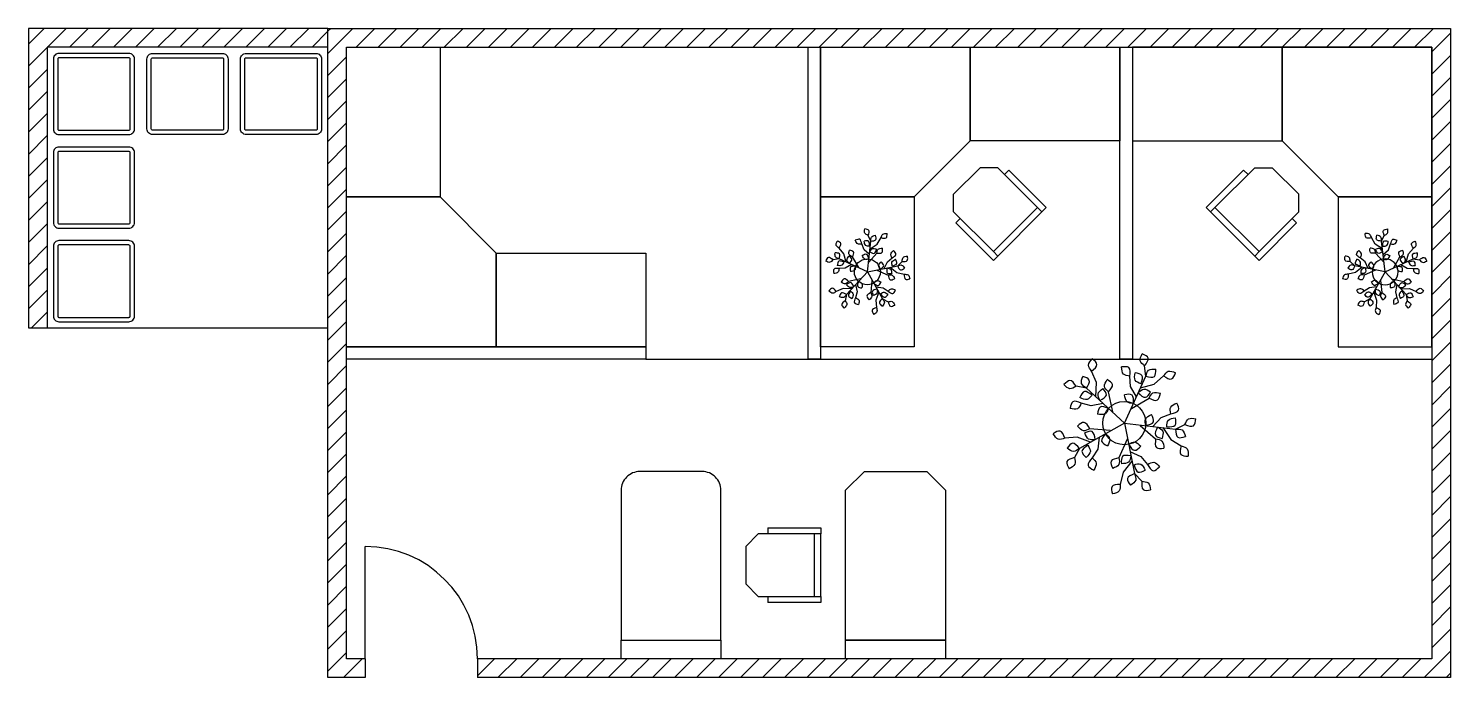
# Model space of a CAD drawing. Header units: millimetres. Extents: x 275 to 11675, y 2448 to 7648.
import ezdxf

# ---------------------------------------------------------------- set-up
doc = ezdxf.new("R2010")
doc.units = ezdxf.units.MM
doc.header["$LTSCALE"] = 200
doc.header["$MEASUREMENT"] = 0
for name, color, linetype in [('Bins', 150, 'Continuous'), ('Carpets', 200, 'Continuous'), ('CHAIRS', 100, 'Continuous'), ('DESKS', 7, 'Continuous'), ('Doors', 82, 'Continuous'), ('Electrical', 150, 'Continuous'), ('Furniture', 1, 'Continuous'), ('PLANTS', 3, 'Continuous'), ('Walls', 42, 'Continuous'), ('Workstations', 210, 'Continuous')]:
    doc.layers.add(name, color=color, linetype=linetype)

# ---------------------------------------------------------------- blocks, each defined once
blk = doc.blocks.new('LEAF')
at = {"layer": 'PLANTS', "end_tangent": (0.962728, 0.27047)}
blk.add_spline([(0, 0), (-1.96, 1.89), (-3.91, 0.55)], degree=3, dxfattribs=at)
at = {"layer": 'PLANTS'}
blk.add_spline([(0, 0), (-1.96, -0.79), (-3.91, 0.55)], degree=3, dxfattribs=at)
blk = doc.blocks.new('PLANT')
at = {"layer": 'PLANTS'}
for p, q in [((6.9, 15.01), (6.44, 18.36)), ((-8.94, 12.99), (-10.48, 16.67)), ((0, 0), (6.9, 15.01)), ((1.96, 11.78), (1.76, 15.09)), ((9.59, 12.51), (12.61, 15.12)), ((-12.14, 11.21), (-15.47, 11.8)), ((0, 0), (-12.14, 11.21)), ((-9.12, 8.41), (-8.94, 12.99)), ((-3.71, 3.61), (-5.13, 10.02)), ((3.86, 8.39), (1.96, 11.78)), ((5.18, 11.27), (9.59, 12.51)), ((-10.6, 5.51), (-13.81, 6.34)), ((-6.79, 6.26), (-10.6, 5.51)), ((2.29, 4.64), (7.94, 7.98)), ((0, 0), (-14.41, -8.09)), ((0, 0), (16.41, -1.93)), ((0, 0), (3.24, -16.2)), ((9.17, -1.08), (11.81, 1.77)), ((11.81, 1.77), (14.9, 2.99)), ((-15.11, -4.49), (-19.09, -4.82)), ((-10.82, -6.07), (-15.11, -4.49)), ((-4.58, -2.41), (-11.11, -1.79)), ((-8.05, -4.52), (-8.51, -8.38)), ((5.12, -0.74), (10.04, -5.09)), ((12.32, -1.45), (14.86, -5.25)), ((16.41, -1.93), (19.45, -0.45)), ((-14.41, -8.09), (-16, -11.07)), ((-8.51, -8.38), (-10.29, -11.17)), ((0.88, -5.1), (-1.74, -11.12)), ((1.81, -9.05), (5.34, -10.69)), ((14.86, -5.25), (18.27, -7.32)), ((2.43, -12.17), (-0.4, -15.76)), ((5.34, -10.69), (7.45, -13.24)), ((-0.4, -15.76), (-1.32, -19.64)), ((3.24, -16.2), (5.58, -18.64))]:
    blk.add_line(p, q, dxfattribs=at)
blk.add_circle((0, 0), 6.94, dxfattribs=at)
for p, rotation in [((-10.48, 16.67), 275.0403243146722), ((1.76, 15.09), 320.7033619510831), ((6.44, 18.36), 288), ((6.9, 15.01), 222.9348524070542), ((-12.14, 11.21), 294.9348524070542), ((-5.13, 10.02), 283.8275635624211), ((5.3, 12.61), 306.4161162851195), ((12.61, 15.12), 203.0403243146722), ((-10.36, 8.94), 18.41611628511951), ((-7.87, 7.26), 263.5135545668045), ((2.9, 6.3), 323.1792104330925), ((4.47, 9.73), 191.5135545668045), ((7.94, 7.98), 211.8275635624211), ((-13.81, 6.34), 32.70336195108312), ((-5.1, 4.7), 35.17921043309246), ((14.9, 2.99), 248.7033619510831), ((-11.11, -1.79), 355.8275635624211), ((6.89, -0.81), 251.1792104330924), ((13.63, -1.14), 234.4161162851195), ((19.45, -0.45), 216), ((-19.09, -4.82), 347.0403243146721), ((-9.34, -5.24), 335.5135545668045), ((-6.05, -3.4), 107.1792104330925), ((10.04, -5.09), 139.8275635624211), ((10.64, -1.25), 119.5135545668045), ((16.41, -1.93), 150.9348524070542), ((-14.41, -8.09), 6.934852407054164), ((-11.7, -7.09), 90.41611628511951), ((1.36, -6.8), 179.1792104330925), ((18.27, -7.32), 131.0403243146722), ((-16, -11.07), 72), ((-10.29, -11.17), 104.7033619510831), ((-1.74, -11.12), 67.8275635624211), ((2.1, -10.5), 47.51355456680455), ((3.13, -13.32), 162.4161162851195), ((7.45, -13.24), 176.7033619510831), ((3.24, -16.2), 78.93485240705415), ((5.58, -18.64), 144), ((-1.32, -19.64), 59.0403243146722)]:
    blk.add_blockref('LEAF', p, dxfattribs=dict(at, rotation=rotation))
blk.add_blockref('LEAF', (-15.47, 11.8), dxfattribs=at)
blk = doc.blocks.new('CHAIR')
at = {"layer": 'CHAIRS'}
for p, q in [((-10, 0), (-12, 0)), ((-12, 0), (-12, -17)), ((-10, 0), (10, 0)), ((-10, -2), (-10, 0)), ((12, 0), (10, 0)), ((10, 0), (10, -2)), ((12, -17), (12, 0)), ((-10, -20), (-10, -2)), ((-10, -2), (10, -2)), ((10, -2), (10, -20)), ((-10, -17), (-12, -17)), ((12, -17), (10, -17)), ((-10, -20), (-6, -24)), ((10, -20), (6, -24)), ((6, -24), (-6, -24))]:
    blk.add_line(p, q, dxfattribs=at)
blk = doc.blocks.new('DESK')
at = {"layer": 'DESKS'}
for points in [[(-96, -30), (-96, 0), (-48, 0), (-48, -30)], [(-48, 0), (0, 0), (0, -48), (-30, -48), (-48, -30)], [(0, -96), (-30, -96), (-30, -48), (0, -48)]]:
    blk.add_lwpolyline(points, close=True, dxfattribs=at)
blk = doc.blocks.new('Workstation')
at = {"layer": 'DESKS', "xscale": 25, "yscale": 25, "zscale": 25, "rotation": 180}
blk.add_blockref('DESK', (0, 0), dxfattribs=at)
blk = doc.blocks.new('*U16')
blk.add_line((0, 0), (0, 900))
blk.add_arc((0, 0), 900, 0, 90)

msp = doc.modelspace()

# ---------------------------------------------------------------- hatches: boundary and pattern name
at = {"layer": 'Walls'}
h = msp.add_hatch(dxfattribs=at)
h.set_pattern_fill('ANSI31', color=256, scale=1000)
h.paths.add_polyline_path([(2675, 7648), (275, 7648), (275, 5248), (425, 5248), (425, 7498), (2675, 7498)])
h = msp.add_hatch(dxfattribs=at)
h.set_pattern_fill('ANSI31', color=256, scale=1000)
h.paths.add_polyline_path([(11675, 7648), (2675, 7648), (2675, 2448), (2975, 2448), (2975, 2598), (2825, 2598), (2825, 7498), (3575, 7498), (11525, 7498), (11525, 6748), (11525, 2598), (3875, 2598), (3875, 2448), (11675, 2448)])

# ---------------------------------------------------------------- linework, layer by layer
at = {"layer": 'Bins'}
for points in [[(520, 6798), (1080, 6798, 0.414214), (1125, 6843), (1125, 7403, 0.414214), (1080, 7448), (520, 7448, 0.414214), (475, 7403), (475, 6843, 0.414214)], [(520, 6833), (1080, 6833, 0.414214), (1090, 6843), (1090, 7403, 0.414214), (1080, 7413), (520, 7413, 0.414214), (510, 7403), (510, 6843, 0.414214)], [(1830, 6798), (1270, 6798, -0.414214), (1225, 6843), (1225, 7403, -0.414214), (1270, 7448), (1830, 7448, -0.414214), (1875, 7403), (1875, 6843, -0.414214)], [(1830, 6833), (1270, 6833, -0.414214), (1260, 6843), (1260, 7403, -0.414214), (1270, 7413), (1830, 7413, -0.414214), (1840, 7403), (1840, 6843, -0.414214)], [(2580, 6798), (2020, 6798, -0.414214), (1975, 6843), (1975, 7403, -0.414214), (2020, 7448), (2580, 7448, -0.414214), (2625, 7403), (2625, 6843, -0.414214)], [(2580, 6833), (2020, 6833, -0.414214), (2010, 6843), (2010, 7403, -0.414214), (2020, 7413), (2580, 7413, -0.414214), (2590, 7403), (2590, 6843, -0.414214)], [(520, 6048), (1080, 6048, 0.414214), (1125, 6093), (1125, 6653, 0.414214), (1080, 6698), (520, 6698, 0.414214), (475, 6653), (475, 6093, 0.414214)], [(520, 6083), (1080, 6083, 0.414214), (1090, 6093), (1090, 6653, 0.414214), (1080, 6663), (520, 6663, 0.414214), (510, 6653), (510, 6093, 0.414214)], [(520, 5298), (1080, 5298, 0.414214), (1125, 5343), (1125, 5903, 0.414214), (1080, 5948), (520, 5948, 0.414214), (475, 5903), (475, 5343, 0.414214)], [(520, 5333), (1080, 5333, 0.414214), (1090, 5343), (1090, 5903, 0.414214), (1080, 5913), (520, 5913, 0.414214), (510, 5903), (510, 5343, 0.414214)]]:
    msp.add_lwpolyline(points, format="xyb", close=True, dxfattribs=at)
at = {"layer": 'Carpets'}
msp.add_line((5225, 4998), (11525, 4998), dxfattribs=at)
at = {"layer": 'Electrical'}
for points in [[(5026, 2748), (5826, 2748), (5826, 2598), (5026, 2598)], [(6826, 2748), (7626, 2748), (7626, 2598), (6826, 2598)]]:
    msp.add_lwpolyline(points, close=True, dxfattribs=at)
at = {"layer": 'Furniture'}
msp.add_lwpolyline([(5026, 2748), (5826, 2748), (5826, 3948, 0.414214), (5676, 4098), (5176, 4098, 0.414214), (5026, 3948)], format="xyb", close=True, dxfattribs=at)
msp.add_lwpolyline([(6826, 3948), (6976, 4098), (7476, 4098), (7626, 3948), (7626, 2748), (6826, 2748)], close=True, dxfattribs=at)
at = {"layer": 'Walls'}
for p, q in [((2675, 7648), (275, 7648)), ((275, 7648), (275, 5248)), ((2675, 7648), (11675, 7648)), ((2675, 2448), (2675, 7648)), ((11675, 7648), (11675, 2448)), ((425, 7498), (425, 5248)), ((2675, 7498), (425, 7498)), ((2825, 7498), (11525, 7498)), ((2825, 2598), (2825, 7498)), ((11525, 7498), (11525, 2598)), ((275, 5248), (425, 5248)), ((425, 5248), (2675, 5248)), ((2975, 2598), (2825, 2598)), ((2975, 2598), (2975, 2448)), ((11525, 2598), (3875, 2598)), ((3875, 2598), (3875, 2448)), ((2975, 2448), (2675, 2448)), ((11675, 2448), (3875, 2448))]:
    msp.add_line(p, q, dxfattribs=at)
for points in [[(6625, 7498), (6625, 4998), (6525, 4998), (6525, 7498)], [(9125, 7498), (9125, 4998), (9025, 4998), (9025, 7498)], [(2825, 5098), (5225, 5098), (5225, 4998), (2825, 4998)]]:
    msp.add_lwpolyline(points, close=True, dxfattribs=at)

# ---------------------------------------------------------------- block references
at = {"layer": 'CHAIRS'}
for p, xscale, yscale, zscale, rotation in [((8222, 6001), -25, 25, 25, 224.9999999999999), ((9928, 6001), 25.00000000000001, 25.00000000000001, 25.00000000000001, 135.0000000000001), ((6626, 3348), -25, 25, 25, 269.9999999999999)]:
    msp.add_blockref('CHAIR', p, dxfattribs=dict(at, xscale=xscale, yscale=yscale, zscale=zscale, rotation=rotation))
at = {"layer": 'DESKS', "zscale": 25}
for p, xscale, yscale, rotation in [((6625, 7498), 25, 25, 89.99999999999999), ((11525, 7498), -25.00000000000001, 25.00000000000001, 270)]:
    msp.add_blockref('DESK', p, dxfattribs=dict(at, xscale=xscale, yscale=yscale, rotation=rotation))
at = {"layer": 'Doors'}
msp.add_blockref('*U16', (2975, 2598), dxfattribs=at)
at = {"layer": 'PLANTS', "zscale": 15}
for p, xscale, yscale, rotation in [((7000, 5698), 15, 15, 89.99999999999999), ((11150, 5698), -15.00000000000001, 15.00000000000001, 270)]:
    msp.add_blockref('PLANT', p, dxfattribs=dict(at, xscale=xscale, yscale=yscale, rotation=rotation))
at = {"layer": 'PLANTS', "xscale": 25, "yscale": 25, "zscale": 25}
msp.add_blockref('PLANT', (9060, 4486), dxfattribs=at)
at = {"layer": 'Workstations'}
msp.add_blockref('Workstation', (2825, 5098), dxfattribs=at)

doc.saveas('drawing.dxf')
